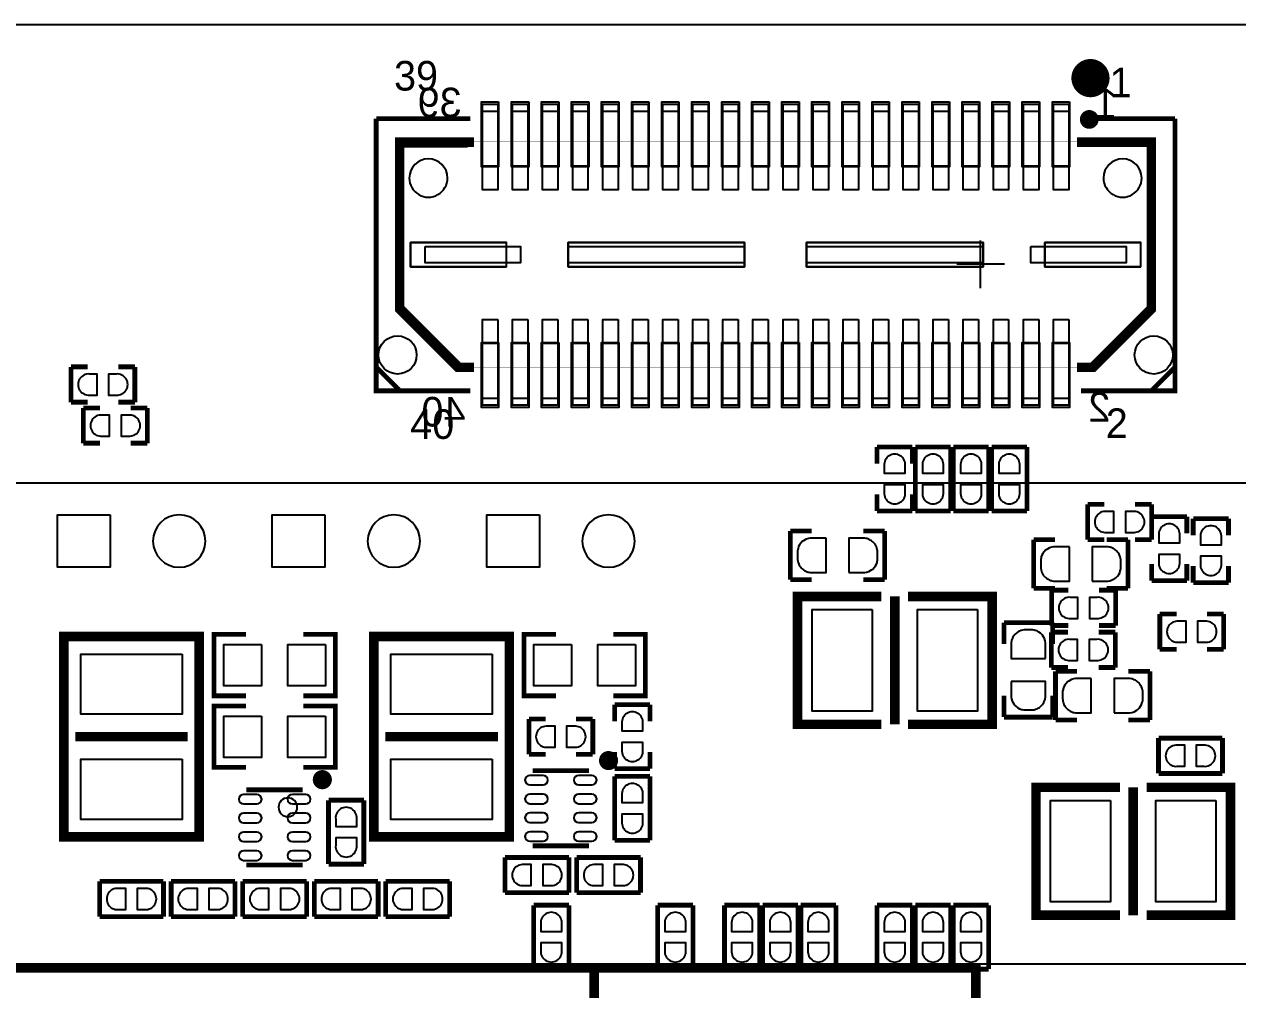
# Model space of a CAD drawing. Extents: x -163 to 81, y -104 to 74.
# Drawn here: x 22.04 to 54.34, y -77.42 to -51.73 of the extents above; entities that cross this region are included whole.
import ezdxf

# ---------------------------------------------------------------- set-up
doc = ezdxf.new("R2010")
doc.units = 0
for name, color, linetype in [('BG_OUTLINE', 254, 'CONTINUOUS'), ('DF_TITLE_BLOCK', 85, 'CONTINUOUS'), ('PG_DISPLAY_TOP', 85, 'CONTINUOUS'), ('PG_SILKSCREEN_TOP', 7, 'CONTINUOUS'), ('PIN_TOP', 143, 'CONTINUOUS')]:
    doc.layers.add(name, color=color, linetype=linetype)

msp = doc.modelspace()

# ---------------------------------------------------------------- linework, layer by layer
at = {"layer": 'BG_OUTLINE'}
msp.add_lwpolyline([(-125.323854, -63.92799), (74.676, -63.92799), (74.676, 66.072004), (-125.323854, 66.072004)], close=True, dxfattribs=at)
at = {"layer": 'DF_TITLE_BLOCK', "const_width": 0.254}
for points in [[(-92.329, -103.505), (47.371, -103.505), (47.371, -76.835), (-92.329, -76.835), (-92.329, -103.505)], [(37.211, -85.725), (37.211, -76.835)]]:
    msp.add_lwpolyline(points, dxfattribs=at)
at = {"layer": 'PG_DISPLAY_TOP'}
for points in [[(-18.978118, -76.732638), (56.958992, -76.732638, 0.414214), (58.990992, -74.700638), (58.990992, -53.76799, 0.414214), (56.958992, -51.73599), (-18.978118, -51.73599, 0.414214), (-21.010118, -53.76799), (-21.010118, -74.700638, 0.414214), (-18.978118, -76.732638)], [(32.28721, -55.81777, 1.000052), (33.30575, -55.81777, 0.999948), (32.28721, -55.81777)], [(50.76825, -55.81777, 1.000052), (51.78679, -55.81777, 0.999948), (50.76825, -55.81777)], [(25.4635, -65.47739, 1), (26.8605, -65.47739, 1), (25.4635, -65.47739)], [(31.1785, -65.47739, 1), (32.5755, -65.47739, 1), (31.1785, -65.47739)], [(36.8935, -65.47739, 1), (38.2905, -65.47739, 1), (36.8935, -65.47739)], [(29.30525, -72.561958, 1), (28.805378, -72.561958, 1), (29.30525, -72.561958)]]:
    msp.add_lwpolyline(points, format="xyb", dxfattribs=at)
for points in [[(34.665666, -53.79339), (34.665666, -55.52059), (34.208466, -55.52059), (34.208466, -53.79339)], [(35.465512, -53.79339), (35.465512, -55.52059), (35.008312, -55.52059), (35.008312, -53.79339)], [(36.265612, -53.79339), (36.265612, -55.52059), (35.808412, -55.52059), (35.808412, -53.79339)], [(37.065712, -53.79339), (37.065712, -55.52059), (36.608512, -55.52059), (36.608512, -53.79339)], [(37.865558, -53.79339), (37.865558, -55.52059), (37.408358, -55.52059), (37.408358, -53.79339)], [(38.665658, -53.79339), (38.665658, -55.52059), (38.208458, -55.52059), (38.208458, -53.79339)], [(39.465504, -53.79339), (39.465504, -55.52059), (39.008304, -55.52059), (39.008304, -53.79339)], [(40.265604, -53.79339), (40.265604, -55.52059), (39.808404, -55.52059), (39.808404, -53.79339)], [(41.065704, -53.79339), (41.065704, -55.52059), (40.608504, -55.52059), (40.608504, -53.79339)], [(41.86555, -53.79339), (41.86555, -55.52059), (41.40835, -55.52059), (41.40835, -53.79339)], [(42.66565, -53.79339), (42.66565, -55.52059), (42.20845, -55.52059), (42.20845, -53.79339)], [(43.465496, -53.79339), (43.465496, -55.52059), (43.008296, -55.52059), (43.008296, -53.79339)], [(44.265596, -53.79339), (44.265596, -55.52059), (43.808396, -55.52059), (43.808396, -53.79339)], [(45.065696, -53.79339), (45.065696, -55.52059), (44.608496, -55.52059), (44.608496, -53.79339)], [(45.865542, -53.79339), (45.865542, -55.52059), (45.408342, -55.52059), (45.408342, -53.79339)], [(46.665642, -53.79339), (46.665642, -55.52059), (46.208442, -55.52059), (46.208442, -53.79339)], [(47.465488, -53.79339), (47.465488, -55.52059), (47.008288, -55.52059), (47.008288, -53.79339)], [(48.265588, -53.79339), (48.265588, -55.52059), (47.808388, -55.52059), (47.808388, -53.79339)], [(49.065688, -53.79339), (49.065688, -55.52059), (48.608488, -55.52059), (48.608488, -53.79339)], [(49.865534, -53.79339), (49.865534, -55.52059), (49.408334, -55.52059), (49.408334, -53.79339)], [(34.215832, -55.49265), (34.66592, -55.49265), (34.66592, -54.04231), (34.215832, -54.04231)], [(35.015678, -55.49265), (35.465766, -55.49265), (35.465766, -54.04231), (35.015678, -54.04231)], [(35.815778, -55.49265), (36.265866, -55.49265), (36.265866, -54.04231), (35.815778, -54.04231)], [(36.615878, -55.49265), (37.065966, -55.49265), (37.065966, -54.04231), (36.615878, -54.04231)], [(37.415724, -55.49265), (37.865812, -55.49265), (37.865812, -54.04231), (37.415724, -54.04231)], [(38.215824, -55.49265), (38.665912, -55.49265), (38.665912, -54.04231), (38.215824, -54.04231)], [(39.01567, -55.49265), (39.465758, -55.49265), (39.465758, -54.04231), (39.01567, -54.04231)], [(39.81577, -55.49265), (40.265858, -55.49265), (40.265858, -54.04231), (39.81577, -54.04231)], [(40.61587, -55.49265), (41.065958, -55.49265), (41.065958, -54.04231), (40.61587, -54.04231)], [(41.415716, -55.49265), (41.865804, -55.49265), (41.865804, -54.04231), (41.415716, -54.04231)], [(42.215816, -55.49265), (42.665904, -55.49265), (42.665904, -54.04231), (42.215816, -54.04231)], [(43.015662, -55.49265), (43.46575, -55.49265), (43.46575, -54.04231), (43.015662, -54.04231)], [(43.815762, -55.49265), (44.26585, -55.49265), (44.26585, -54.04231), (43.815762, -54.04231)], [(44.615862, -55.49265), (45.06595, -55.49265), (45.06595, -54.04231), (44.615862, -54.04231)], [(45.415708, -55.49265), (45.865796, -55.49265), (45.865796, -54.04231), (45.415708, -54.04231)], [(46.215808, -55.49265), (46.665896, -55.49265), (46.665896, -54.04231), (46.215808, -54.04231)], [(47.015654, -55.49265), (47.465742, -55.49265), (47.465742, -54.04231), (47.015654, -54.04231)], [(47.815754, -55.49265), (48.265842, -55.49265), (48.265842, -54.04231), (47.815754, -54.04231)], [(48.615854, -55.49265), (49.065942, -55.49265), (49.065942, -54.04231), (48.615854, -54.04231)], [(49.4157, -55.49265), (49.865788, -55.49265), (49.865788, -54.04231), (49.4157, -54.04231)], [(34.86658, -57.53227), (34.86658, -58.18251), (32.31642, -58.18251), (32.31642, -57.53227)], [(34.870898, -58.18251), (34.870898, -57.532524), (32.320992, -57.532524), (32.320992, -58.18251)], [(41.2115, -57.53227), (41.2115, -58.18251), (36.5125, -58.18251), (36.5125, -57.53227)], [(41.215818, -58.18251), (41.215818, -57.532524), (36.515802, -57.532524), (36.515802, -58.18251)], [(47.5615, -57.53227), (47.5615, -58.18251), (42.8625, -58.18251), (42.8625, -57.53227)], [(47.565818, -58.18251), (47.565818, -57.532524), (42.865802, -57.532524), (42.865802, -58.18251)], [(51.75758, -57.53227), (51.75758, -58.18251), (49.20742, -58.18251), (49.20742, -57.53227)], [(51.760882, -58.18251), (51.760882, -57.532524), (49.210976, -57.532524), (49.210976, -58.18251)], [(34.665666, -60.19419), (34.665666, -61.92139), (34.208466, -61.92139), (34.208466, -60.19419)], [(34.215832, -61.67247), (34.66592, -61.67247), (34.66592, -60.22213), (34.215832, -60.22213)], [(35.465512, -60.19419), (35.465512, -61.92139), (35.008312, -61.92139), (35.008312, -60.19419)], [(35.015678, -61.67247), (35.465766, -61.67247), (35.465766, -60.22213), (35.015678, -60.22213)], [(36.265612, -60.19419), (36.265612, -61.92139), (35.808412, -61.92139), (35.808412, -60.19419)], [(35.815778, -61.67247), (36.265866, -61.67247), (36.265866, -60.22213), (35.815778, -60.22213)], [(37.065712, -60.19419), (37.065712, -61.92139), (36.608512, -61.92139), (36.608512, -60.19419)], [(36.615878, -61.67247), (37.065966, -61.67247), (37.065966, -60.22213), (36.615878, -60.22213)], [(37.865558, -60.19419), (37.865558, -61.92139), (37.408358, -61.92139), (37.408358, -60.19419)], [(37.415724, -61.67247), (37.865812, -61.67247), (37.865812, -60.22213), (37.415724, -60.22213)], [(38.665658, -60.19419), (38.665658, -61.92139), (38.208458, -61.92139), (38.208458, -60.19419)], [(38.215824, -61.67247), (38.665912, -61.67247), (38.665912, -60.22213), (38.215824, -60.22213)], [(39.465504, -60.19419), (39.465504, -61.92139), (39.008304, -61.92139), (39.008304, -60.19419)], [(39.01567, -61.67247), (39.465758, -61.67247), (39.465758, -60.22213), (39.01567, -60.22213)], [(40.265604, -60.19419), (40.265604, -61.92139), (39.808404, -61.92139), (39.808404, -60.19419)], [(39.81577, -61.67247), (40.265858, -61.67247), (40.265858, -60.22213), (39.81577, -60.22213)], [(41.065704, -60.19419), (41.065704, -61.92139), (40.608504, -61.92139), (40.608504, -60.19419)], [(40.61587, -61.67247), (41.065958, -61.67247), (41.065958, -60.22213), (40.61587, -60.22213)], [(41.86555, -60.19419), (41.86555, -61.92139), (41.40835, -61.92139), (41.40835, -60.19419)], [(41.415716, -61.67247), (41.865804, -61.67247), (41.865804, -60.22213), (41.415716, -60.22213)], [(42.66565, -60.19419), (42.66565, -61.92139), (42.20845, -61.92139), (42.20845, -60.19419)], [(42.215816, -61.67247), (42.665904, -61.67247), (42.665904, -60.22213), (42.215816, -60.22213)], [(43.465496, -60.19419), (43.465496, -61.92139), (43.008296, -61.92139), (43.008296, -60.19419)], [(43.015662, -61.67247), (43.46575, -61.67247), (43.46575, -60.22213), (43.015662, -60.22213)], [(44.265596, -60.19419), (44.265596, -61.92139), (43.808396, -61.92139), (43.808396, -60.19419)], [(43.815762, -61.67247), (44.26585, -61.67247), (44.26585, -60.22213), (43.815762, -60.22213)], [(45.065696, -60.19419), (45.065696, -61.92139), (44.608496, -61.92139), (44.608496, -60.19419)], [(44.615862, -61.67247), (45.06595, -61.67247), (45.06595, -60.22213), (44.615862, -60.22213)], [(45.865542, -60.19419), (45.865542, -61.92139), (45.408342, -61.92139), (45.408342, -60.19419)], [(45.415708, -61.67247), (45.865796, -61.67247), (45.865796, -60.22213), (45.415708, -60.22213)], [(46.665642, -60.19419), (46.665642, -61.92139), (46.208442, -61.92139), (46.208442, -60.19419)], [(46.215808, -61.67247), (46.665896, -61.67247), (46.665896, -60.22213), (46.215808, -60.22213)], [(47.465488, -60.19419), (47.465488, -61.92139), (47.008288, -61.92139), (47.008288, -60.19419)], [(47.015654, -61.67247), (47.465742, -61.67247), (47.465742, -60.22213), (47.015654, -60.22213)], [(48.265588, -60.19419), (48.265588, -61.92139), (47.808388, -61.92139), (47.808388, -60.19419)], [(47.815754, -61.67247), (48.265842, -61.67247), (48.265842, -60.22213), (47.815754, -60.22213)], [(49.065688, -60.19419), (49.065688, -61.92139), (48.608488, -61.92139), (48.608488, -60.19419)], [(48.615854, -61.67247), (49.065942, -61.67247), (49.065942, -60.22213), (48.615854, -60.22213)], [(49.865534, -60.19419), (49.865534, -61.92139), (49.408334, -61.92139), (49.408334, -60.19419)], [(49.4157, -61.67247), (49.865788, -61.67247), (49.865788, -60.22213), (49.4157, -60.22213)], [(24.3205, -64.77889), (24.3205, -66.17589), (22.9235, -66.17589), (22.9235, -64.77889)], [(30.0355, -64.77889), (30.0355, -66.17589), (28.6385, -66.17589), (28.6385, -64.77889)], [(35.7505, -64.77889), (35.7505, -66.17589), (34.3535, -66.17589), (34.3535, -64.77889)], [(43.3832, -65.40119), (43.0022, -65.40119), (42.9641, -65.40373), (42.91584, -65.41135), (42.85234, -65.43167), (42.78376, -65.46977), (42.75074, -65.49263), (42.71264, -65.53327), (42.67962, -65.57645), (42.65168, -65.62471), (42.63644, -65.67297), (42.63136, -65.69837), (42.6212, -65.73901), (42.6212, -65.93713), (42.62374, -65.97015), (42.62882, -66.01333), (42.63898, -66.05143), (42.65422, -66.08953), (42.66946, -66.12001), (42.68978, -66.15303), (42.70756, -66.17589), (42.73042, -66.20129), (42.7482, -66.21907), (42.77106, -66.23685), (42.79138, -66.25209), (42.81678, -66.26733), (42.84726, -66.28257), (42.88028, -66.29527), (42.90568, -66.30289), (42.92346, -66.30797), (42.96156, -66.31305), (43.0022, -66.31559), (43.3832, -66.31559)], [(43.9928, -66.31559), (44.3738, -66.31559), (44.4119, -66.31305), (44.46016, -66.30543), (44.52366, -66.28511), (44.59224, -66.24701), (44.62526, -66.22415), (44.66336, -66.18351), (44.69638, -66.14033), (44.72432, -66.09207), (44.73956, -66.04381), (44.74464, -66.01841), (44.7548, -65.97777), (44.7548, -65.77965), (44.75226, -65.74663), (44.74718, -65.70345), (44.73702, -65.66535), (44.72178, -65.62725), (44.70654, -65.59677), (44.68622, -65.56375), (44.66844, -65.54089), (44.64558, -65.51549), (44.6278, -65.49771), (44.60494, -65.47993), (44.58462, -65.46469), (44.55922, -65.44945), (44.52874, -65.43421), (44.49572, -65.42151), (44.47032, -65.41389), (44.45254, -65.40881), (44.41444, -65.40373), (44.3738, -65.40119), (43.9928, -65.40119)], [(49.8602, -65.62979), (49.4792, -65.62979), (49.4411, -65.63233), (49.39284, -65.63995), (49.32934, -65.66027), (49.26076, -65.69837), (49.22774, -65.72123), (49.18964, -65.76187), (49.15662, -65.80505), (49.12868, -65.85331), (49.11344, -65.90157), (49.10836, -65.92697), (49.0982, -65.96761), (49.0982, -66.16573), (49.10074, -66.19875), (49.10582, -66.24193), (49.11598, -66.28003), (49.13122, -66.31813), (49.14646, -66.34861), (49.16678, -66.38163), (49.18456, -66.40449), (49.20742, -66.42989), (49.2252, -66.44767), (49.24806, -66.46545), (49.26838, -66.48069), (49.29378, -66.49593), (49.32426, -66.51117), (49.35728, -66.52387), (49.38268, -66.53149), (49.40046, -66.53657), (49.43856, -66.54165), (49.4792, -66.54419), (49.8602, -66.54419)], [(50.4698, -66.54419), (50.8508, -66.54419), (50.8889, -66.54165), (50.93716, -66.53403), (51.00066, -66.51371), (51.06924, -66.47561), (51.10226, -66.45275), (51.14036, -66.41211), (51.17338, -66.36893), (51.20132, -66.32067), (51.21656, -66.27241), (51.22164, -66.24701), (51.2318, -66.20637), (51.2318, -66.00825), (51.22926, -65.97523), (51.22418, -65.93205), (51.21402, -65.89395), (51.19878, -65.85585), (51.18354, -65.82537), (51.16322, -65.79235), (51.14544, -65.76949), (51.12258, -65.74409), (51.1048, -65.72631), (51.08194, -65.70853), (51.06162, -65.69329), (51.03622, -65.67805), (51.00574, -65.66281), (50.97272, -65.65011), (50.94732, -65.64249), (50.92954, -65.63741), (50.89144, -65.63233), (50.8508, -65.62979), (50.4698, -65.62979)], [(44.609766, -67.30238), (44.609766, -70.0024), (43.00982, -70.0024), (43.00982, -67.30238)], [(47.41418, -67.30238), (47.41418, -70.0024), (45.814234, -70.0024), (45.814234, -67.30238)], [(49.2252, -68.60159), (49.2252, -68.22059), (49.22266, -68.18249), (49.21504, -68.13423), (49.19472, -68.07073), (49.15662, -68.00215), (49.13376, -67.96913), (49.09312, -67.93103), (49.04994, -67.89801), (49.00168, -67.87007), (48.95342, -67.85483), (48.92802, -67.84975), (48.88738, -67.83959), (48.68926, -67.83959), (48.65624, -67.84213), (48.61306, -67.84721), (48.57496, -67.85737), (48.53686, -67.87261), (48.50638, -67.88785), (48.47336, -67.90817), (48.4505, -67.92595), (48.4251, -67.94881), (48.40732, -67.96659), (48.38954, -67.98945), (48.3743, -68.00977), (48.35906, -68.03517), (48.34382, -68.06565), (48.33112, -68.09867), (48.3235, -68.12407), (48.31842, -68.14185), (48.31334, -68.17995), (48.3108, -68.22059), (48.3108, -68.60159)], [(26.24201, -68.484496), (26.24201, -70.084442), (23.54199, -70.084442), (23.54199, -68.484496)], [(28.351988, -68.229226), (28.351988, -69.329554), (27.35199, -69.329554), (27.35199, -68.229226)], [(30.05201, -68.229226), (30.05201, -69.329554), (29.052012, -69.329554), (29.052012, -68.229226)], [(34.49701, -68.484496), (34.49701, -70.084442), (31.79699, -70.084442), (31.79699, -68.484496)], [(36.606988, -68.229226), (36.606988, -69.329554), (35.60699, -69.329554), (35.60699, -68.229226)], [(38.30701, -68.229226), (38.30701, -69.329554), (37.307012, -69.329554), (37.307012, -68.229226)], [(50.4444, -69.13499), (50.0634, -69.13499), (50.0253, -69.13753), (49.97704, -69.14515), (49.91354, -69.16547), (49.84496, -69.20357), (49.81194, -69.22643), (49.77384, -69.26707), (49.74082, -69.31025), (49.71288, -69.35851), (49.69764, -69.40677), (49.69256, -69.43217), (49.6824, -69.47281), (49.6824, -69.67093), (49.68494, -69.70395), (49.69002, -69.74713), (49.70018, -69.78523), (49.71542, -69.82333), (49.73066, -69.85381), (49.75098, -69.88683), (49.76876, -69.90969), (49.79162, -69.93509), (49.8094, -69.95287), (49.83226, -69.97065), (49.85258, -69.98589), (49.87798, -70.00113), (49.90846, -70.01637), (49.94148, -70.02907), (49.96688, -70.03669), (49.98466, -70.04177), (50.02276, -70.04685), (50.0634, -70.04939), (50.4444, -70.04939)], [(51.054, -70.04939), (51.435, -70.04939), (51.4731, -70.04685), (51.52136, -70.03923), (51.58486, -70.01891), (51.65344, -69.98081), (51.68646, -69.95795), (51.72456, -69.91731), (51.75758, -69.87413), (51.78552, -69.82587), (51.80076, -69.77761), (51.80584, -69.75221), (51.816, -69.71157), (51.816, -69.51345), (51.81346, -69.48043), (51.80838, -69.43725), (51.79822, -69.39915), (51.78298, -69.36105), (51.76774, -69.33057), (51.74742, -69.29755), (51.72964, -69.27469), (51.70678, -69.24929), (51.689, -69.23151), (51.66614, -69.21373), (51.64582, -69.19849), (51.62042, -69.18325), (51.58994, -69.16801), (51.55692, -69.15531), (51.53152, -69.14769), (51.51374, -69.14261), (51.47564, -69.13753), (51.435, -69.13499), (51.054, -69.13499)], [(48.3108, -69.21119), (48.3108, -69.59219), (48.31334, -69.63029), (48.32096, -69.67855), (48.34128, -69.74205), (48.37938, -69.81063), (48.40224, -69.84365), (48.44288, -69.88175), (48.48606, -69.91477), (48.53432, -69.94271), (48.58258, -69.95795), (48.60798, -69.96303), (48.64862, -69.97319), (48.84674, -69.97319), (48.87976, -69.97065), (48.92294, -69.96557), (48.96104, -69.95541), (48.99914, -69.94017), (49.02962, -69.92493), (49.06264, -69.90461), (49.0855, -69.88683), (49.1109, -69.86397), (49.12868, -69.84619), (49.14646, -69.82333), (49.1617, -69.80301), (49.17694, -69.77761), (49.19218, -69.74713), (49.20488, -69.71411), (49.2125, -69.68871), (49.21758, -69.67093), (49.22266, -69.63283), (49.2252, -69.59219), (49.2252, -69.21119)], [(28.351988, -70.134226), (28.351988, -71.234554), (27.35199, -71.234554), (27.35199, -70.134226)], [(30.05201, -70.134226), (30.05201, -71.234554), (29.052012, -71.234554), (29.052012, -70.134226)], [(26.24201, -71.284338), (26.24201, -72.884284), (23.54199, -72.884284), (23.54199, -71.284338)], [(34.49701, -71.284338), (34.49701, -72.884284), (31.79699, -72.884284), (31.79699, -71.284338)], [(50.959766, -72.38238), (50.959766, -75.0824), (49.35982, -75.0824), (49.35982, -72.38238)], [(53.763926, -72.38238), (53.763926, -75.0824), (52.164234, -75.0824), (52.164234, -72.38238)]]:
    msp.add_lwpolyline(points, close=True, dxfattribs=at)
for points, const_width in [([(50.515774, -54.257448, 1.000463), (50.265838, -54.257448, 0.999538), (50.515774, -54.257448)], 0.249936), ([(37.465, -71.31939, 1), (37.719, -71.31939, 1), (37.465, -71.31939)], 0.254), ([(29.845, -71.82739, 1), (30.099, -71.82739, 1), (29.845, -71.82739)], 0.254)]:
    msp.add_lwpolyline(points, format="xyb", dxfattribs=dict(at, const_width=const_width))
for points, const_width in [([(34.0106, -54.86019), (32.0294, -54.86019), (32.0294, -59.30519), (33.5788, -60.85459), (34.0106, -60.85459)], 0.254), ([(33.840928, -60.857384), (33.640776, -60.857384), (32.04083, -59.257438), (32.04083, -54.907434), (33.840928, -54.907434)], 0.199898), ([(50.440844, -60.857384), (52.04079, -59.257438), (52.04079, -54.857396), (32.04083, -54.857396), (32.04083, -59.257438), (33.640776, -60.857384), (50.440844, -60.857384)], 0.009906), ([(50.0634, -54.86019), (52.0446, -54.86019), (52.0446, -59.30519), (50.4952, -60.85459), (50.0634, -60.85459)], 0.254), ([(50.240692, -60.857892), (50.440336, -60.857892), (52.04079, -59.257438), (52.04079, -54.857396), (50.240692, -54.857396)], 0.199898), ([(23.2791, -61.78169), (23.2791, -60.84189)], 0.127), ([(23.2791, -60.84189), (23.7236, -60.84189)], 0.127), ([(24.5364, -60.84189), (24.9809, -60.84189)], 0.127), ([(24.9809, -61.78169), (24.9809, -60.84189)], 0.127), ([(23.2791, -61.78169), (23.7236, -61.78169)], 0.127), ([(23.6093, -62.87389), (23.6093, -61.93409)], 0.127), ([(23.6093, -61.93409), (24.0538, -61.93409)], 0.127), ([(24.5364, -61.78169), (24.9809, -61.78169)], 0.127), ([(24.8666, -61.93409), (25.3111, -61.93409)], 0.127), ([(25.3111, -62.87389), (25.3111, -61.93409)], 0.127), ([(23.6093, -62.87389), (24.0538, -62.87389)], 0.127), ([(24.8666, -62.87389), (25.3111, -62.87389)], 0.127), ([(44.7421, -62.97549), (45.6819, -62.97549)], 0.127), ([(44.7421, -62.97549), (44.7421, -63.41999)], 0.127), ([(45.6819, -62.97549), (45.6819, -63.41999)], 0.127), ([(45.7581, -62.97549), (45.7581, -64.67729)], 0.127), ([(45.7581, -62.97549), (46.6979, -62.97549)], 0.127), ([(46.6979, -62.97549), (46.6979, -64.67729)], 0.127), ([(46.7741, -64.67729), (46.7741, -62.97549)], 0.127), ([(47.7139, -62.97549), (46.7741, -62.97549)], 0.127), ([(47.7139, -64.67729), (47.7139, -62.97549)], 0.127), ([(47.7901, -64.67729), (47.7901, -62.97549)], 0.127), ([(48.7299, -62.97549), (47.7901, -62.97549)], 0.127), ([(48.7299, -64.67729), (48.7299, -62.97549)], 0.127), ([(44.7421, -64.23279), (44.7421, -64.67729)], 0.127), ([(45.6819, -64.23279), (45.6819, -64.67729)], 0.127), ([(44.7421, -64.67729), (45.6819, -64.67729)], 0.127), ([(45.7581, -64.67729), (46.6979, -64.67729)], 0.127), ([(47.7139, -64.67729), (46.7741, -64.67729)], 0.127), ([(48.7299, -64.67729), (47.7901, -64.67729)], 0.127), ([(50.34788, -65.43929), (50.34788, -64.49949)], 0.127), ([(50.34788, -64.49949), (50.79238, -64.49949)], 0.127), ([(51.60518, -64.49949), (52.04968, -64.49949)], 0.127), ([(52.04968, -65.43929), (52.04968, -64.49949)], 0.127), ([(52.04968, -64.82969), (52.98948, -64.82969)], 0.127), ([(52.04968, -64.82969), (52.04968, -65.27419)], 0.127), ([(52.98948, -64.82969), (52.98948, -65.27419)], 0.127), ([(53.158136, -64.88049), (54.097936, -64.88049)], 0.127), ([(53.158136, -64.88049), (53.158136, -65.32499)], 0.127), ([(54.097936, -64.88049), (54.097936, -65.32499)], 0.127), ([(42.4307, -66.50609), (42.4307, -65.21069)], 0.127), ([(42.4307, -65.21069), (43.0022, -65.21069)], 0.127), ([(44.3738, -65.21069), (44.9453, -65.21069)], 0.127), ([(44.9453, -66.50609), (44.9453, -65.21069)], 0.127), ([(49.4792, -65.43929), (48.9077, -65.43929)], 0.127), ([(48.9077, -65.43929), (48.9077, -66.73469)], 0.127), ([(50.34788, -65.43929), (50.79238, -65.43929)], 0.127), ([(51.4223, -65.43929), (50.8508, -65.43929)], 0.127), ([(51.4223, -65.43929), (51.4223, -66.73469)], 0.127), ([(51.60518, -65.43929), (52.04968, -65.43929)], 0.127), ([(52.04968, -66.08699), (52.04968, -66.53149)], 0.127), ([(52.98948, -66.08699), (52.98948, -66.53149)], 0.127), ([(53.158136, -66.13779), (53.158136, -66.58229)], 0.127), ([(54.097936, -66.13779), (54.097936, -66.58229)], 0.127), ([(42.4307, -66.50609), (43.0022, -66.50609)], 0.127), ([(44.3738, -66.50609), (44.9453, -66.50609)], 0.127), ([(52.04968, -66.53149), (52.98948, -66.53149)], 0.127), ([(53.158136, -66.58229), (54.097936, -66.58229)], 0.127), ([(44.8564, -66.95059), (42.6212, -66.95059), (42.6212, -70.35419), (44.8564, -70.35419)], 0.254), ([(45.212, -66.95059), (45.212, -70.35419)], 0.254), ([(45.5676, -66.95059), (47.8028, -66.95059), (47.8028, -70.35419), (45.5676, -70.35419)], 0.254), ([(49.4792, -66.73469), (48.9077, -66.73469)], 0.127), ([(49.3903, -66.78549), (49.8348, -66.78549)], 0.127), ([(49.3903, -67.72529), (49.3903, -66.78549)], 0.127), ([(50.6476, -66.78549), (51.0921, -66.78549)], 0.127), ([(51.4223, -66.73469), (50.8508, -66.73469)], 0.127), ([(51.0921, -67.72529), (51.0921, -66.78549)], 0.127), ([(52.269136, -67.42049), (52.269136, -68.36029)], 0.127), ([(52.713636, -67.42049), (52.269136, -67.42049)], 0.127), ([(53.970936, -67.42049), (53.526436, -67.42049)], 0.127), ([(53.970936, -67.42049), (53.970936, -68.36029)], 0.127), ([(48.1203, -67.64909), (48.1203, -68.22059)], 0.127), ([(48.1203, -67.64909), (49.4157, -67.64909)], 0.127), ([(49.825402, -67.90309), (49.380902, -67.90309)], 0.127), ([(49.380902, -67.90309), (49.380902, -68.84289)], 0.127), ([(49.3903, -67.72529), (49.8348, -67.72529)], 0.127), ([(49.4157, -67.64909), (49.4157, -68.22059)], 0.127), ([(51.082702, -67.90309), (50.638202, -67.90309)], 0.127), ([(50.6476, -67.72529), (51.0921, -67.72529)], 0.127), ([(51.082702, -67.90309), (51.082702, -68.84289)], 0.127), ([(26.6954, -73.35139), (26.6954, -68.01739), (23.0886, -68.01739), (23.0886, -73.35139), (26.6954, -73.35139)], 0.254), ([(27.94, -69.596), (27.085544, -69.596), (27.085544, -67.96278), (27.94, -67.96278)], 0.127), ([(29.464, -69.596), (30.318456, -69.596), (30.318456, -67.96278), (29.464, -67.96278)], 0.127), ([(34.9504, -73.35139), (34.9504, -68.01739), (31.3436, -68.01739), (31.3436, -73.35139), (34.9504, -73.35139)], 0.254), ([(36.195, -69.596), (35.340544, -69.596), (35.340544, -67.96278), (36.195, -67.96278)], 0.127), ([(37.719, -69.596), (38.573456, -69.596), (38.573456, -67.96278), (37.719, -67.96278)], 0.127), ([(52.713636, -68.36029), (52.269136, -68.36029)], 0.127), ([(53.970936, -68.36029), (53.526436, -68.36029)], 0.127), ([(49.825402, -68.84289), (49.380902, -68.84289)], 0.127), ([(51.082702, -68.84289), (50.638202, -68.84289)], 0.127), ([(50.0634, -68.94449), (49.4919, -68.94449)], 0.127), ([(49.4919, -68.94449), (49.4919, -70.23989)], 0.127), ([(52.0065, -68.94449), (51.435, -68.94449)], 0.127), ([(52.0065, -68.94449), (52.0065, -70.23989)], 0.127), ([(37.7571, -69.83349), (38.6969, -69.83349)], 0.127), ([(37.7571, -69.83349), (37.7571, -70.27799)], 0.127), ([(38.6969, -69.83349), (38.6969, -70.27799)], 0.127), ([(48.1203, -69.59219), (48.1203, -70.16369)], 0.127), ([(49.4157, -69.59219), (49.4157, -70.16369)], 0.127), ([(27.94, -71.501), (27.085544, -71.501), (27.085544, -69.86778), (27.94, -69.86778)], 0.127), ([(29.464, -71.501), (30.318456, -71.501), (30.318456, -69.86778), (29.464, -69.86778)], 0.127), ([(48.1203, -70.16369), (49.4157, -70.16369)], 0.127), ([(35.9156, -70.21449), (35.4711, -70.21449)], 0.127), ([(35.4711, -70.21449), (35.4711, -71.15429)], 0.127), ([(37.1729, -70.21449), (36.7284, -70.21449)], 0.127), ([(37.1729, -70.21449), (37.1729, -71.15429)], 0.127), ([(50.0634, -70.23989), (49.4919, -70.23989)], 0.127), ([(52.0065, -70.23989), (51.435, -70.23989)], 0.127), ([(26.3906, -70.68439), (23.3934, -70.68439)], 0.254), ([(34.6456, -70.68439), (31.6484, -70.68439)], 0.254), ([(52.2351, -70.72249), (52.2351, -71.66229)], 0.127), ([(53.9369, -70.72249), (52.2351, -70.72249)], 0.127), ([(53.9369, -70.72249), (53.9369, -71.66229)], 0.127), ([(37.7571, -71.09079), (37.7571, -71.53529)], 0.127), ([(38.6969, -71.09079), (38.6969, -71.53529)], 0.127), ([(35.9156, -71.15429), (35.4711, -71.15429)], 0.127), ([(37.1729, -71.15429), (36.7284, -71.15429)], 0.127), ([(37.072062, -71.589392), (35.571938, -71.589392)], 0.127), ([(37.7571, -71.53529), (38.6969, -71.53529)], 0.127), ([(37.7571, -73.44029), (37.7571, -71.73849)], 0.127), ([(38.6969, -71.73849), (37.7571, -71.73849)], 0.127), ([(38.6969, -73.44029), (38.6969, -71.73849)], 0.127), ([(53.9369, -71.66229), (52.2351, -71.66229)], 0.127), ([(29.452062, -72.097392), (27.951938, -72.097392)], 0.127), ([(51.2064, -75.43419), (48.9712, -75.43419), (48.9712, -72.03059), (51.2064, -72.03059)], 0.254), ([(51.562, -75.43419), (51.562, -72.03059)], 0.254), ([(51.9176, -75.43419), (54.1528, -75.43419), (54.1528, -72.03059), (51.9176, -72.03059)], 0.254), ([(30.1371, -74.07529), (30.1371, -72.37349)], 0.127), ([(31.0769, -72.37349), (30.1371, -72.37349)], 0.127), ([(31.0769, -74.07529), (31.0769, -72.37349)], 0.127), ([(35.571938, -73.589388), (37.072062, -73.589388)], 0.127), ([(38.6969, -73.44029), (37.7571, -73.44029)], 0.127), ([(36.5379, -73.89749), (34.8361, -73.89749)], 0.127), ([(34.8361, -73.89749), (34.8361, -74.83729)], 0.127), ([(36.5379, -73.89749), (36.5379, -74.83729)], 0.127), ([(38.4429, -73.89749), (36.7411, -73.89749)], 0.127), ([(36.7411, -73.89749), (36.7411, -74.83729)], 0.127), ([(38.4429, -73.89749), (38.4429, -74.83729)], 0.127), ([(27.951938, -74.097388), (29.452062, -74.097388)], 0.127), ([(31.0769, -74.07529), (30.1371, -74.07529)], 0.127), ([(25.7429, -74.53249), (24.0411, -74.53249)], 0.127), ([(24.0411, -74.53249), (24.0411, -75.47229)], 0.127), ([(25.7429, -74.53249), (25.7429, -75.47229)], 0.127), ([(27.6479, -74.53249), (25.9461, -74.53249)], 0.127), ([(25.9461, -74.53249), (25.9461, -75.47229)], 0.127), ([(27.6479, -74.53249), (27.6479, -75.47229)], 0.127), ([(29.5529, -74.53249), (27.8511, -74.53249)], 0.127), ([(27.8511, -74.53249), (27.8511, -75.47229)], 0.127), ([(29.5529, -74.53249), (29.5529, -75.47229)], 0.127), ([(31.4579, -74.53249), (29.7561, -74.53249)], 0.127), ([(29.7561, -74.53249), (29.7561, -75.47229)], 0.127), ([(31.4579, -74.53249), (31.4579, -75.47229)], 0.127), ([(31.6611, -74.53249), (31.6611, -75.47229)], 0.127), ([(33.3629, -74.53249), (31.6611, -74.53249)], 0.127), ([(33.3629, -74.53249), (33.3629, -75.47229)], 0.127), ([(36.5379, -74.83729), (34.8361, -74.83729)], 0.127), ([(38.4429, -74.83729), (36.7411, -74.83729)], 0.127), ([(35.5981, -76.86929), (35.5981, -75.16749)], 0.127), ([(36.5379, -75.16749), (35.5981, -75.16749)], 0.127), ([(36.5379, -76.86929), (36.5379, -75.16749)], 0.127), ([(38.9001, -76.86929), (38.9001, -75.16749)], 0.127), ([(39.8399, -75.16749), (38.9001, -75.16749)], 0.127), ([(39.8399, -76.86929), (39.8399, -75.16749)], 0.127), ([(40.6781, -76.86929), (40.6781, -75.16749)], 0.127), ([(41.6179, -75.16749), (40.6781, -75.16749)], 0.127), ([(41.6179, -76.86929), (41.6179, -75.16749)], 0.127), ([(41.6941, -76.86929), (41.6941, -75.16749)], 0.127), ([(42.6339, -75.16749), (41.6941, -75.16749)], 0.127), ([(42.6339, -76.86929), (42.6339, -75.16749)], 0.127), ([(42.7101, -76.86929), (42.7101, -75.16749)], 0.127), ([(43.6499, -75.16749), (42.7101, -75.16749)], 0.127), ([(43.6499, -76.86929), (43.6499, -75.16749)], 0.127), ([(44.7421, -76.86929), (44.7421, -75.16749)], 0.127), ([(45.6819, -75.16749), (44.7421, -75.16749)], 0.127), ([(45.6819, -76.86929), (45.6819, -75.16749)], 0.127), ([(45.7581, -76.86929), (45.7581, -75.16749)], 0.127), ([(46.6979, -75.16749), (45.7581, -75.16749)], 0.127), ([(46.6979, -76.86929), (46.6979, -75.16749)], 0.127), ([(46.7741, -75.16749), (46.7741, -76.86929)], 0.127), ([(46.7741, -75.16749), (47.7139, -75.16749)], 0.127), ([(47.7139, -75.16749), (47.7139, -76.86929)], 0.127), ([(25.7429, -75.47229), (24.0411, -75.47229)], 0.127), ([(27.6479, -75.47229), (25.9461, -75.47229)], 0.127), ([(29.5529, -75.47229), (27.8511, -75.47229)], 0.127), ([(31.4579, -75.47229), (29.7561, -75.47229)], 0.127), ([(33.3629, -75.47229), (31.6611, -75.47229)], 0.127), ([(36.5379, -76.86929), (35.5981, -76.86929)], 0.127), ([(39.8399, -76.86929), (38.9001, -76.86929)], 0.127), ([(41.6179, -76.86929), (40.6781, -76.86929)], 0.127), ([(42.6339, -76.86929), (41.6941, -76.86929)], 0.127), ([(43.6499, -76.86929), (42.7101, -76.86929)], 0.127), ([(45.6819, -76.86929), (44.7421, -76.86929)], 0.127), ([(46.6979, -76.86929), (45.7581, -76.86929)], 0.127), ([(46.7741, -76.86929), (47.7139, -76.86929)], 0.127)]:
    msp.add_lwpolyline(points, dxfattribs=dict(at, const_width=const_width))
for points in [[(47.498, -58.748422), (47.498, -57.478422)], [(48.133, -58.113422), (46.863, -58.113422)]]:
    msp.add_lwpolyline(points, dxfattribs=at)
for points in [[(23.9776, -61.148976), (23.9776, -61.03239), (23.77567, -61.03239, 1.099998), (23.77567, -61.59119), (23.9776, -61.59119)], [(24.2824, -61.474604), (24.2824, -61.59119), (24.48433, -61.59119, 1.099998), (24.48433, -61.03239), (24.2824, -61.03239)], [(24.3078, -62.241176), (24.3078, -62.12459), (24.10587, -62.12459, 1.099998), (24.10587, -62.68339), (24.3078, -62.68339)], [(24.6126, -62.566804), (24.6126, -62.68339), (24.81453, -62.68339, 1.099998), (24.81453, -62.12459), (24.6126, -62.12459)], [(45.374814, -63.67399), (45.4914, -63.67399), (45.4914, -63.47206, 1.099998), (44.9326, -63.47206), (44.9326, -63.67399)], [(46.390814, -63.67399), (46.5074, -63.67399), (46.5074, -63.47206, 1.099998), (45.9486, -63.47206), (45.9486, -63.67399)], [(47.406814, -63.67399), (47.5234, -63.67399), (47.5234, -63.47206, 1.099998), (46.9646, -63.47206), (46.9646, -63.67399)], [(48.422814, -63.67399), (48.5394, -63.67399), (48.5394, -63.47206, 1.099998), (47.9806, -63.47206), (47.9806, -63.67399)], [(45.049186, -63.97879), (44.9326, -63.97879), (44.9326, -64.18072, 1.099998), (45.4914, -64.18072), (45.4914, -63.97879)], [(46.065186, -63.97879), (45.9486, -63.97879), (45.9486, -64.18072, 1.099998), (46.5074, -64.18072), (46.5074, -63.97879)], [(47.081186, -63.97879), (46.9646, -63.97879), (46.9646, -64.18072, 1.099998), (47.5234, -64.18072), (47.5234, -63.97879)], [(48.097186, -63.97879), (47.9806, -63.97879), (47.9806, -64.18072, 1.099998), (48.5394, -64.18072), (48.5394, -63.97879)], [(51.04638, -64.806576), (51.04638, -64.68999), (50.84445, -64.68999, 1.099998), (50.84445, -65.24879), (51.04638, -65.24879)], [(51.35118, -65.132204), (51.35118, -65.24879), (51.55311, -65.24879, 1.099998), (51.55311, -64.68999), (51.35118, -64.68999)], [(52.682394, -65.52819), (52.79898, -65.52819), (52.79898, -65.32626, 1.099998), (52.24018, -65.32626), (52.24018, -65.52819)], [(53.79085, -65.57899), (53.907436, -65.57899), (53.907436, -65.37706, 1.099998), (53.348636, -65.37706), (53.348636, -65.57899)], [(52.356766, -65.83299), (52.24018, -65.83299), (52.24018, -66.03492, 1.099998), (52.79898, -66.03492), (52.79898, -65.83299)], [(53.465222, -65.88379), (53.348636, -65.88379), (53.348636, -66.08572, 1.099998), (53.907436, -66.08572), (53.907436, -65.88379)], [(50.0888, -67.092576), (50.0888, -66.97599), (49.88687, -66.97599, 1.099998), (49.88687, -67.53479), (50.0888, -67.53479)], [(50.3936, -67.418204), (50.3936, -67.53479), (50.59553, -67.53479, 1.099998), (50.59553, -66.97599), (50.3936, -66.97599)], [(52.967636, -67.727576), (52.967636, -67.61099), (52.765706, -67.61099, 1.099998), (52.765706, -68.16979), (52.967636, -68.16979)], [(53.272436, -68.053204), (53.272436, -68.16979), (53.474366, -68.16979, 1.099998), (53.474366, -67.61099), (53.272436, -67.61099)], [(50.079402, -68.210176), (50.079402, -68.09359), (49.877472, -68.09359, 1.099998), (49.877472, -68.65239), (50.079402, -68.65239)], [(50.384202, -68.535804), (50.384202, -68.65239), (50.586132, -68.65239, 1.099998), (50.586132, -68.09359), (50.384202, -68.09359)], [(38.389814, -70.53199), (38.5064, -70.53199), (38.5064, -70.33006, 1.099998), (37.9476, -70.33006), (37.9476, -70.53199)], [(36.1696, -70.521576), (36.1696, -70.40499), (35.96767, -70.40499, 1.099998), (35.96767, -70.96379), (36.1696, -70.96379)], [(36.4744, -70.847204), (36.4744, -70.96379), (36.67633, -70.96379, 1.099998), (36.67633, -70.40499), (36.4744, -70.40499)], [(38.064186, -70.83679), (37.9476, -70.83679), (37.9476, -71.03872, 1.099998), (38.5064, -71.03872), (38.5064, -70.83679)], [(52.9336, -71.029576), (52.9336, -70.91299), (52.73167, -70.91299, 1.099998), (52.73167, -71.47179), (52.9336, -71.47179)], [(53.2384, -71.355204), (53.2384, -71.47179), (53.44033, -71.47179, 1.099998), (53.44033, -70.91299), (53.2384, -70.91299)], [(35.849814, -71.712328), (35.494214, -71.712328, 1), (35.494214, -71.966328), (35.849814, -71.966328, 1)], [(37.149786, -71.712328), (36.794186, -71.712328, 1), (36.794186, -71.966328), (37.149786, -71.966328, 1)], [(38.389814, -72.43699), (38.5064, -72.43699), (38.5064, -72.23506, 1.099998), (37.9476, -72.23506), (37.9476, -72.43699)], [(28.229814, -72.220328), (27.874214, -72.220328, 1), (27.874214, -72.474328), (28.229814, -72.474328, 1)], [(29.529786, -72.220328), (29.174186, -72.220328, 1), (29.174186, -72.474328), (29.529786, -72.474328, 1)], [(35.849814, -72.212454), (35.494214, -72.212454, 1), (35.494214, -72.466454), (35.849814, -72.466454, 1)], [(37.149786, -72.212454), (36.794186, -72.212454, 1), (36.794186, -72.466454), (37.149786, -72.466454, 1)], [(30.769814, -73.07199), (30.8864, -73.07199), (30.8864, -72.87006, 1.099998), (30.3276, -72.87006), (30.3276, -73.07199)], [(28.229814, -72.720454), (27.874214, -72.720454, 1), (27.874214, -72.974454), (28.229814, -72.974454, 1)], [(29.529786, -72.720454), (29.174186, -72.720454, 1), (29.174186, -72.974454), (29.529786, -72.974454, 1)], [(35.849814, -72.712326), (35.494214, -72.712326, 1), (35.494214, -72.966326), (35.849814, -72.966326, 1)], [(37.149786, -72.712326), (36.794186, -72.712326, 1), (36.794186, -72.966326), (37.149786, -72.966326, 1)], [(38.064186, -72.74179), (37.9476, -72.74179), (37.9476, -72.94372, 1.099998), (38.5064, -72.94372), (38.5064, -72.74179)], [(28.229814, -73.220326), (27.874214, -73.220326, 1), (27.874214, -73.474326), (28.229814, -73.474326, 1)], [(29.529786, -73.220326), (29.174186, -73.220326, 1), (29.174186, -73.474326), (29.529786, -73.474326, 1)], [(35.849814, -73.212452), (35.494214, -73.212452, 1), (35.494214, -73.466452), (35.849814, -73.466452, 1)], [(37.149786, -73.212452), (36.794186, -73.212452, 1), (36.794186, -73.466452), (37.149786, -73.466452, 1)], [(30.444186, -73.37679), (30.3276, -73.37679), (30.3276, -73.57872, 1.099998), (30.8864, -73.57872), (30.8864, -73.37679)], [(28.229814, -73.720452), (27.874214, -73.720452, 1), (27.874214, -73.974452), (28.229814, -73.974452, 1)], [(29.529786, -73.720452), (29.174186, -73.720452, 1), (29.174186, -73.974452), (29.529786, -73.974452, 1)], [(35.5346, -74.204576), (35.5346, -74.08799), (35.33267, -74.08799, 1.099998), (35.33267, -74.64679), (35.5346, -74.64679)], [(35.8394, -74.530204), (35.8394, -74.64679), (36.04133, -74.64679, 1.099998), (36.04133, -74.08799), (35.8394, -74.08799)], [(37.4396, -74.204576), (37.4396, -74.08799), (37.23767, -74.08799, 1.099998), (37.23767, -74.64679), (37.4396, -74.64679)], [(37.7444, -74.530204), (37.7444, -74.64679), (37.94633, -74.64679, 1.099998), (37.94633, -74.08799), (37.7444, -74.08799)], [(24.7396, -74.839576), (24.7396, -74.72299), (24.53767, -74.72299, 1.099998), (24.53767, -75.28179), (24.7396, -75.28179)], [(25.0444, -75.165204), (25.0444, -75.28179), (25.24633, -75.28179, 1.099998), (25.24633, -74.72299), (25.0444, -74.72299)], [(26.6446, -74.839576), (26.6446, -74.72299), (26.44267, -74.72299, 1.099998), (26.44267, -75.28179), (26.6446, -75.28179)], [(26.9494, -75.165204), (26.9494, -75.28179), (27.15133, -75.28179, 1.099998), (27.15133, -74.72299), (26.9494, -74.72299)], [(28.5496, -74.839576), (28.5496, -74.72299), (28.34767, -74.72299, 1.099998), (28.34767, -75.28179), (28.5496, -75.28179)], [(28.8544, -75.165204), (28.8544, -75.28179), (29.05633, -75.28179, 1.099998), (29.05633, -74.72299), (28.8544, -74.72299)], [(30.4546, -74.839576), (30.4546, -74.72299), (30.25267, -74.72299, 1.099998), (30.25267, -75.28179), (30.4546, -75.28179)], [(30.7594, -75.165204), (30.7594, -75.28179), (30.96133, -75.28179, 1.099998), (30.96133, -74.72299), (30.7594, -74.72299)], [(32.3596, -74.839576), (32.3596, -74.72299), (32.15767, -74.72299, 1.099998), (32.15767, -75.28179), (32.3596, -75.28179)], [(32.6644, -75.165204), (32.6644, -75.28179), (32.86633, -75.28179, 1.099998), (32.86633, -74.72299), (32.6644, -74.72299)], [(36.230814, -75.86599), (36.3474, -75.86599), (36.3474, -75.66406, 1.099998), (35.7886, -75.66406), (35.7886, -75.86599)], [(39.532814, -75.86599), (39.6494, -75.86599), (39.6494, -75.66406, 1.099998), (39.0906, -75.66406), (39.0906, -75.86599)], [(41.310814, -75.86599), (41.4274, -75.86599), (41.4274, -75.66406, 1.099998), (40.8686, -75.66406), (40.8686, -75.86599)], [(42.326814, -75.86599), (42.4434, -75.86599), (42.4434, -75.66406, 1.099998), (41.8846, -75.66406), (41.8846, -75.86599)], [(43.342814, -75.86599), (43.4594, -75.86599), (43.4594, -75.66406, 1.099998), (42.9006, -75.66406), (42.9006, -75.86599)], [(45.374814, -75.86599), (45.4914, -75.86599), (45.4914, -75.66406, 1.099998), (44.9326, -75.66406), (44.9326, -75.86599)], [(46.390814, -75.86599), (46.5074, -75.86599), (46.5074, -75.66406, 1.099998), (45.9486, -75.66406), (45.9486, -75.86599)], [(47.406814, -75.86599), (47.5234, -75.86599), (47.5234, -75.66406, 1.099998), (46.9646, -75.66406), (46.9646, -75.86599)], [(35.905186, -76.17079), (35.7886, -76.17079), (35.7886, -76.37272, 1.099998), (36.3474, -76.37272), (36.3474, -76.17079)], [(39.207186, -76.17079), (39.0906, -76.17079), (39.0906, -76.37272, 1.099998), (39.6494, -76.37272), (39.6494, -76.17079)], [(40.985186, -76.17079), (40.8686, -76.17079), (40.8686, -76.37272, 1.099998), (41.4274, -76.37272), (41.4274, -76.17079)], [(42.001186, -76.17079), (41.8846, -76.17079), (41.8846, -76.37272, 1.099998), (42.4434, -76.37272), (42.4434, -76.17079)], [(43.017186, -76.17079), (42.9006, -76.17079), (42.9006, -76.37272, 1.099998), (43.4594, -76.37272), (43.4594, -76.17079)], [(45.049186, -76.17079), (44.9326, -76.17079), (44.9326, -76.37272, 1.099998), (45.4914, -76.37272), (45.4914, -76.17079)], [(46.065186, -76.17079), (45.9486, -76.17079), (45.9486, -76.37272, 1.099998), (46.5074, -76.37272), (46.5074, -76.17079)], [(47.081186, -76.17079), (46.9646, -76.17079), (46.9646, -76.37272, 1.099998), (47.5234, -76.37272), (47.5234, -76.17079)]]:
    msp.add_lwpolyline(points, format="xyb", close=True, dxfattribs=at)
at = {"layer": 'PG_SILKSCREEN_TOP', "const_width": 0.508}
msp.add_lwpolyline([(50.67681, -53.15839, 1), (50.16881, -53.15839, 1), (50.67681, -53.15839)], format="xyb", dxfattribs=at)
at = {"layer": 'PG_SILKSCREEN_TOP', "const_width": 0.127}
for points in [[(31.406338, -54.235096), (33.91281, -54.235096)], [(33.91281, -61.479684), (32.041338, -61.479684), (31.406338, -60.844684), (31.406338, -54.235096)], [(33.91281, -61.479684), (31.406338, -61.479684), (31.406338, -54.235096)], [(52.675282, -54.235096), (52.675282, -60.844684), (52.040282, -61.479684), (50.16881, -61.479684)], [(50.16881, -54.235096), (52.675282, -54.235096)], [(52.675282, -54.235096), (52.675282, -61.479684), (50.16881, -61.479684)]]:
    msp.add_lwpolyline(points, dxfattribs=at)
at = {"layer": 'PIN_TOP'}
for points in [[(34.644076, -53.84927), (34.644076, -56.13527), (34.237676, -56.13527), (34.237676, -53.84927)], [(35.443922, -53.84927), (35.443922, -56.13527), (35.037522, -56.13527), (35.037522, -53.84927)], [(36.244022, -53.84927), (36.244022, -56.13527), (35.837622, -56.13527), (35.837622, -53.84927)], [(37.044122, -53.84927), (37.044122, -56.13527), (36.637722, -56.13527), (36.637722, -53.84927)], [(37.843968, -53.84927), (37.843968, -56.13527), (37.437568, -56.13527), (37.437568, -53.84927)], [(38.644068, -53.84927), (38.644068, -56.13527), (38.237668, -56.13527), (38.237668, -53.84927)], [(39.443914, -53.84927), (39.443914, -56.13527), (39.037514, -56.13527), (39.037514, -53.84927)], [(40.244014, -53.84927), (40.244014, -56.13527), (39.837614, -56.13527), (39.837614, -53.84927)], [(41.044114, -53.84927), (41.044114, -56.13527), (40.637714, -56.13527), (40.637714, -53.84927)], [(41.84396, -53.84927), (41.84396, -56.13527), (41.43756, -56.13527), (41.43756, -53.84927)], [(42.64406, -53.84927), (42.64406, -56.13527), (42.23766, -56.13527), (42.23766, -53.84927)], [(43.443906, -53.84927), (43.443906, -56.13527), (43.037506, -56.13527), (43.037506, -53.84927)], [(44.244006, -53.84927), (44.244006, -56.13527), (43.837606, -56.13527), (43.837606, -53.84927)], [(45.044106, -53.84927), (45.044106, -56.13527), (44.637706, -56.13527), (44.637706, -53.84927)], [(45.843952, -53.84927), (45.843952, -56.13527), (45.437552, -56.13527), (45.437552, -53.84927)], [(46.644052, -53.84927), (46.644052, -56.13527), (46.237652, -56.13527), (46.237652, -53.84927)], [(47.443898, -53.84927), (47.443898, -56.13527), (47.037498, -56.13527), (47.037498, -53.84927)], [(48.243998, -53.84927), (48.243998, -56.13527), (47.837598, -56.13527), (47.837598, -53.84927)], [(49.044098, -53.84927), (49.044098, -56.13527), (48.637698, -56.13527), (48.637698, -53.84927)], [(49.843944, -53.84927), (49.843944, -56.13527), (49.437544, -56.13527), (49.437544, -53.84927)], [(32.70631, -57.64149), (35.24631, -57.64149), (35.24631, -58.07329), (32.70631, -58.07329)], [(36.51631, -57.64149), (41.21531, -57.64149), (41.21531, -58.07329), (36.51631, -58.07329)], [(42.86631, -57.64149), (47.56531, -57.64149), (47.56531, -58.07329), (42.86631, -58.07329)], [(48.83531, -57.64149), (51.37531, -57.64149), (51.37531, -58.07329), (48.83531, -58.07329)], [(34.644076, -59.57951), (34.644076, -61.86551), (34.237676, -61.86551), (34.237676, -59.57951)], [(35.443922, -59.57951), (35.443922, -61.86551), (35.037522, -61.86551), (35.037522, -59.57951)], [(36.244022, -59.57951), (36.244022, -61.86551), (35.837622, -61.86551), (35.837622, -59.57951)], [(37.044122, -59.57951), (37.044122, -61.86551), (36.637722, -61.86551), (36.637722, -59.57951)], [(37.843968, -59.57951), (37.843968, -61.86551), (37.437568, -61.86551), (37.437568, -59.57951)], [(38.644068, -59.57951), (38.644068, -61.86551), (38.237668, -61.86551), (38.237668, -59.57951)], [(39.443914, -59.57951), (39.443914, -61.86551), (39.037514, -61.86551), (39.037514, -59.57951)], [(40.244014, -59.57951), (40.244014, -61.86551), (39.837614, -61.86551), (39.837614, -59.57951)], [(41.044114, -59.57951), (41.044114, -61.86551), (40.637714, -61.86551), (40.637714, -59.57951)], [(41.84396, -59.57951), (41.84396, -61.86551), (41.43756, -61.86551), (41.43756, -59.57951)], [(42.64406, -59.57951), (42.64406, -61.86551), (42.23766, -61.86551), (42.23766, -59.57951)], [(43.443906, -59.57951), (43.443906, -61.86551), (43.037506, -61.86551), (43.037506, -59.57951)], [(44.244006, -59.57951), (44.244006, -61.86551), (43.837606, -61.86551), (43.837606, -59.57951)], [(45.044106, -59.57951), (45.044106, -61.86551), (44.637706, -61.86551), (44.637706, -59.57951)], [(45.843952, -59.57951), (45.843952, -61.86551), (45.437552, -61.86551), (45.437552, -59.57951)], [(46.644052, -59.57951), (46.644052, -61.86551), (46.237652, -61.86551), (46.237652, -59.57951)], [(47.443898, -59.57951), (47.443898, -61.86551), (47.037498, -61.86551), (47.037498, -59.57951)], [(48.243998, -59.57951), (48.243998, -61.86551), (47.837598, -61.86551), (47.837598, -59.57951)], [(49.044098, -59.57951), (49.044098, -61.86551), (48.637698, -61.86551), (48.637698, -59.57951)], [(49.843944, -59.57951), (49.843944, -61.86551), (49.437544, -61.86551), (49.437544, -59.57951)]]:
    msp.add_lwpolyline(points, close=True, dxfattribs=at)
for centre in [(31.97479, -60.52439), (52.10683, -60.52439)]:
    msp.add_circle(centre, 0.508, dxfattribs=at)

# ---------------------------------------------------------------- texts
at = {"layer": 'PG_DISPLAY_TOP', "text_generation_flag": 2}
for s, p in [('39', (33.6804, -54.19979)), ('1', (51.1302, -54.22519)), ('40', (33.782, -62.42939)), ('2', (50.9524, -62.30239))]:
    msp.add_text(s, height=0.7874, dxfattribs=at).set_placement(p)
at = {"layer": 'PG_SILKSCREEN_TOP'}
for s, p in [('39', (31.88081, -53.48859)), ('1', (50.93081, -53.66639)), ('40', (32.31261, -62.75959)), ('2', (50.82921, -62.73419))]:
    msp.add_text(s, height=0.7874, dxfattribs=at).set_placement(p)

doc.saveas('drawing.dxf')
